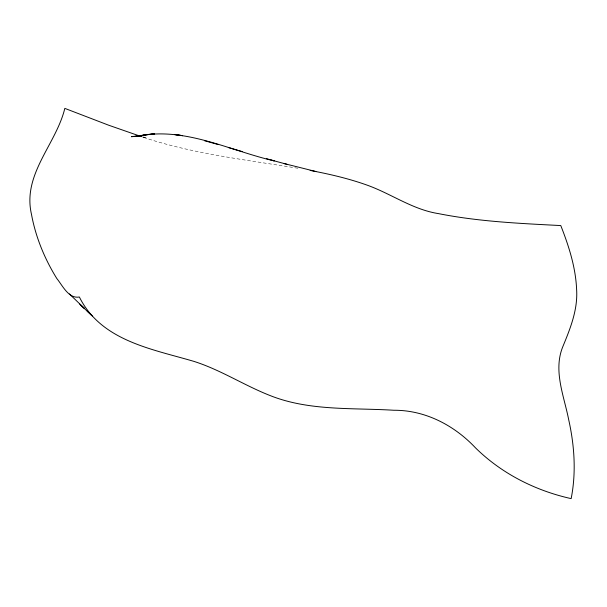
<?xml version="1.0" encoding="UTF-8"?>
<svg xmlns="http://www.w3.org/2000/svg" width="607" height="607" viewBox="0 0 607 607"><rect width="100%" height="100%" fill="white"/><g stroke="black" fill="none" stroke-linecap="round" stroke-linejoin="round"><path stroke-width="0.46" stroke-dasharray="3.04 2.28" d="M297.825 168.238C245.425 159.687 192.176 153.821 141.621 136.757M142.091 136.848L146.674 137.956L141.522 136.583"/><path stroke-width="0.91" d="M141.363 135.968L131.423 136.681L145.991 134.913L139.178 135.892C185.712 126.909 229.886 150.711 274.243 160.893L266.359 158.624M139.178 135.892L154.641 133.722L154.125 133.737M146.689 134.64L154.641 133.722M141.363 135.968L137.053 136.006L141.143 136.272M136.074 135.831L141.105 136.241M310.169 170.438C329.525 174.103 348.782 178.557 367.341 185.218C391.394 193.868 412.692 209.582 438.413 213.603C478.695 221.616 519.858 223.444 560.777 225.569C568.835 246.032 575.694 267.414 576.62 289.547C577.917 309.441 570.421 328.258 562.977 346.271C552.916 370.308 563.971 395.658 568.66 419.551C574.45 445.424 576.339 472.474 571.149 498.62C535.404 490.668 501.686 473.642 475.501 447.86C454.279 425.325 425.226 410.066 393.791 410.256C352.508 407.699 309.206 411.182 269.94 395.491C244.029 385.308 220.462 369.769 193.83 361.355C151.667 348.934 101.088 340.861 79.373 296.998C68.599 299.031 62.475 285.411 56.823 278.53C44.66 258.916 35.676 237.14 31.496 214.408C22.148 174.255 56.026 144.549 64.828 108.38L108.683 125.217L140.657 136.355M315.845 171.5L284.19 163.587M271.564 160.127L286.883 164.292M204.536 140.741L218.323 144.58M242.292 151.598L228.3 147.531M79.684 304.115L84.548 308.553L69.426 293.955M91.293 315.018L80.602 304.934M87.165 311.103L92.272 315.951M182.54 135.657L174.596 134.526L182.54 135.657"/></g></svg>
